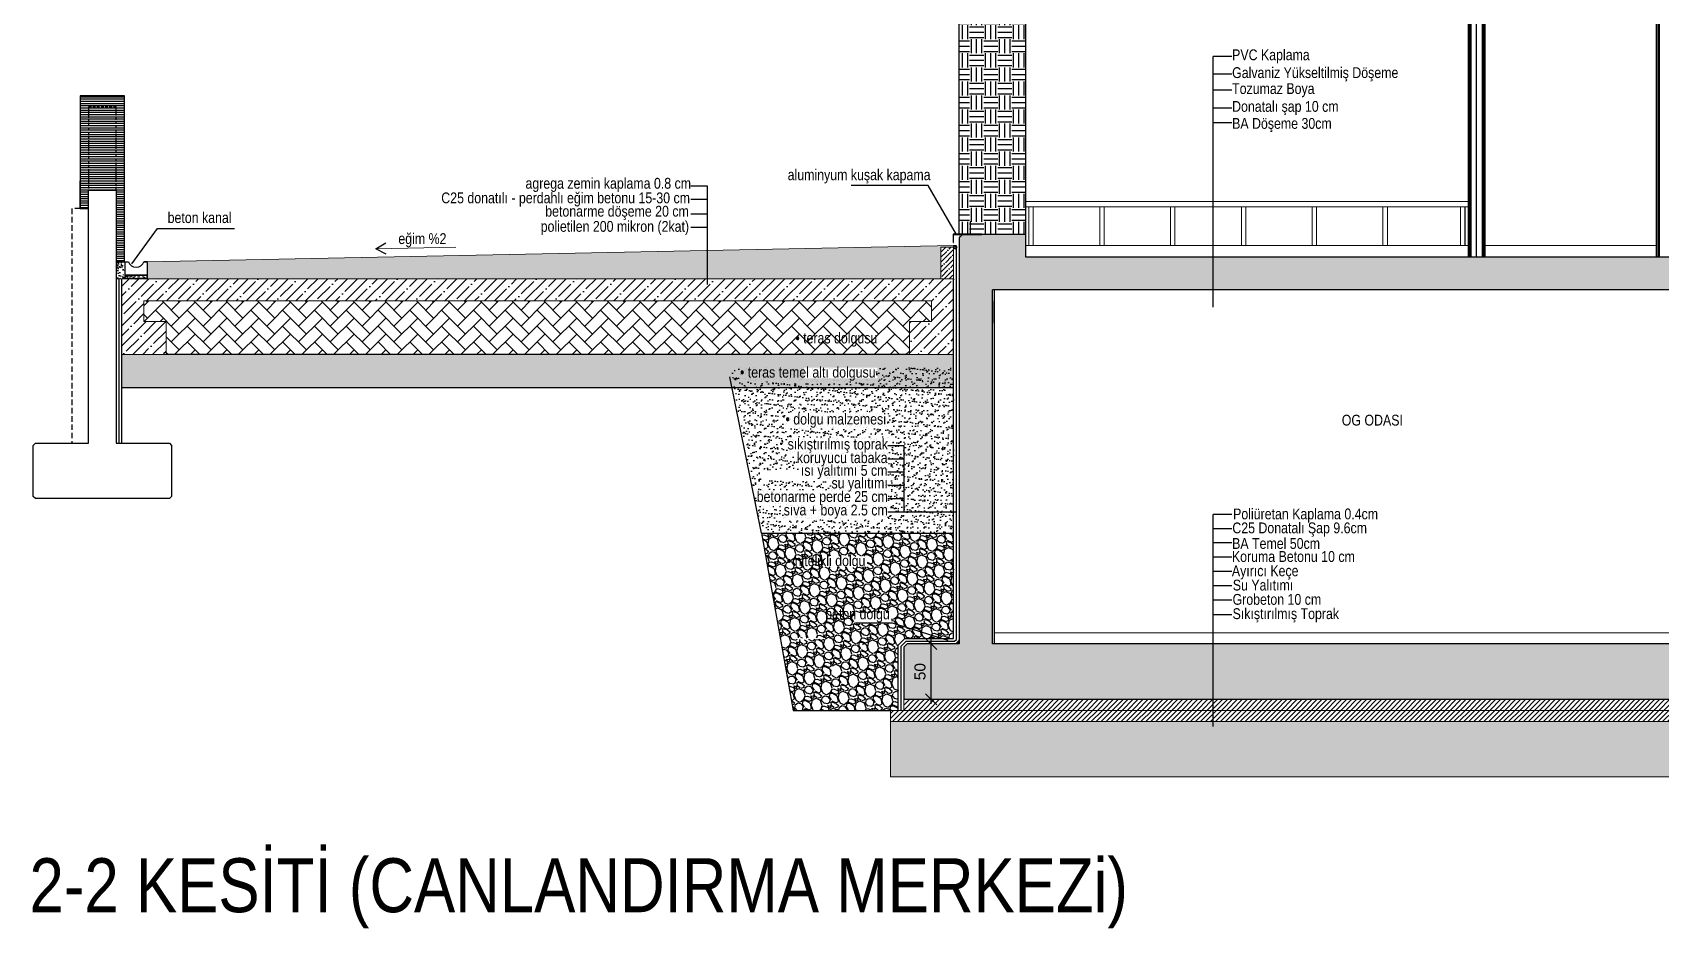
# Model space of a CAD drawing. Header units: millimetres. Extents: x 132785 to 150483, y 90225 to 103753.
# Drawn here: x 142513 to 143984, y 93822 to 94632 of the extents above; entities that cross this region are included whole.
import ezdxf
from ezdxf.enums import TextEntityAlignment as Align

# ---------------------------------------------------------------- set-up
doc = ezdxf.new("R2010")
doc.units = ezdxf.units.MM
doc.linetypes.add('DASHED2', pattern=[9.524999999999999, 6.35, -3.175])
doc.linetypes.add('HIDDEN', pattern=[0.375, 0.25, -0.125])
for name, color, linetype in [('A-alcipan', 171, 'Continuous'), ('A-dis-olcu', 2, 'Continuous'), ('A-drenaj', 8, 'Continuous'), ('A-duvar', 3, 'Continuous'), ('A-earthwall', 4, 'Continuous'), ('A-gorunus02', 20, 'Continuous'), ('A-HATCH', 8, 'Continuous'), ('A-izolasyon', 252, 'BATTING'), ('A-siva', 81, 'Continuous'), ('A-siva_ic', 1, 'Continuous'), ('A-structural', 5, 'Continuous'), ('A-su_izolasyonu', 131, 'Continuous'), ('A-tarama', 252, 'Continuous'), ('A-tasiyici', 5, 'Continuous'), ('A-text', 2, 'Continuous')]:
    doc.layers.add(name, color=color, linetype=linetype)
doc.layers.add('A-STONE', color=52, linetype='Continuous', lineweight=9)
doc.layers.add('A-zemin', color=2, linetype='Continuous', lineweight=0)
doc.styles.add('ARIEL50SD', font='ARIALN.TTF', dxfattribs={"height": 9})
doc.styles.add('hastane-aks', font='arial.ttf')
doc.linetypes.add('BATTING', pattern='A,0.0001,-0.1,[134,ltypeshp.shx,S=0.1,R=0,X=-0.1,Y=0],-0.2,[134,ltypeshp.shx,S=0.1,R=180,X=0.1,Y=0],-0.1', length=0.4001)
doc.dimstyles.new('AKS-OLCU', dxfattribs={"dimscale": 0.5, "dimtxt": 20, "dimasz": 20, "dimexe": 1, "dimexo": 0, "dimgap": 10, "dimtad": 1, "dimdec": 1, "dimrnd": 0.5, "dimzin": 9, "dimdsep": 46, "dimtxsty": 'hastane-aks', "dimblk": 'hastane-aks-zeminüstü$0$_Oblique', "dimcen": 10, "dimdle": 8, "dimadec": 0, "dimazin": 0, "dimtfac": 1, "dimtdec": 1, "dimtix": 1, "dimtofl": 0, "dimtmove": 1, "dimatfit": 2, "dimldrblk": 'ARCHTICK', "dimfxl": 20, "dimtolj": 1, "dimtzin": 0, "dimarcsym": 0})
pattern_1 = [(45, (-291606.7758344468, -4030952.553040443), (-8.980256121069152, 8.980256121069154), []), (45, (-291597.7955744468, -4030952.553040443), (-8.980256121069152, 8.980256121069154), [15.875, -3.175, 0, -3.175])]
pattern_2 = [(45, (148085.6270716139, 93941.72997041032), (-2.245064030267288, 2.245064030267288), [])]

# ---------------------------------------------------------------- blocks, each defined once
blk = doc.blocks.new('hastane-aks-zeminüstü$0$_Oblique')
at = {"color": 0, "linetype": 'ByBlock', "lineweight": -2}
blk.add_line((-0.5, -0.5), (0.5, 0.5), dxfattribs=at)
blk = doc.blocks.new('*D16')
at = {"layer": 'A-dis-olcu', "color": 0, "lineweight": -2, "transparency": 16777216}
for p, q in [((143324.9637277196, 94024.96734238075), (143324.9637277196, 94082.96734238169)), ((143324.9637277196, 94078.96734238169), (143324.4637277196, 94078.96734238169)), ((143324.9637277196, 94028.96734238075), (143324.4637277196, 94028.96734238075))]:
    blk.add_line(p, q, dxfattribs=at)
at = {"layer": 'A-dis-olcu', "color": 0, "lineweight": -2, "transparency": 16777216, "xscale": 10, "yscale": 10, "zscale": 10}
for p, rotation in [((143324.9637277196, 94078.96734238169), 90), ((143324.9637277196, 94028.96734238075), 270)]:
    blk.add_blockref('hastane-aks-zeminüstü$0$_Oblique', p, dxfattribs=dict(at, rotation=rotation))
at = {"layer": 'A-dis-olcu', "color": 0, "transparency": 16777216, "insert": (143314.8955148955, 94053.96734238123), "char_height": 10, "attachment_point": 5, "rotation": 90, "style": 'hastane-aks'}
blk.add_mtext('\\A1;50', dxfattribs=at)
blk = doc.blocks.new('_ArchTick')
at = {"color": 0, "linetype": 'ByBlock', "const_width": 0.15}
blk.add_lwpolyline([(-0.5, -0.5), (0.5, 0.5)], dxfattribs=at)

msp = doc.modelspace()

# ---------------------------------------------------------------- hatches: boundary and pattern name
at = {"layer": 'A-drenaj'}
h = msp.add_hatch(dxfattribs=at)
h.set_pattern_fill('GRAVEL', color=252, scale=0.7, angle=30, style=0)
h.set_pattern_definition([(281.9872, (145594.9464807753, 94013.52870207824), (43.1734597899365, -209.7016158278422), [2.392046999999991, -236.8134999999994]), (325.0303, (145595.4432946264, 94011.1888089104), (-175.8855417904176, 122.0779955887255), [4.104835, -406.3779999999999]), (17.48960000000001, (145598.8070189126, 94008.8361502768), (-251.7693002773248, -80.47747860974793), [2.894374, -286.5429]), (242.7263, (145602.5897122676, 94001.51956735677), (162.402077968296, 316.8484958874454), [3.738035, -370.0648]), (217.1663, (145600.8767915844, 93998.19710170417), (183.6699376264796, 140.3251590150428), [3.665437999999991, -362.8785999999989]), (152.7263, (145597.95585705, 93995.98269468531), (316.8484958874454, -162.402077968296), [3.738035, -370.0648]), (112.3058, (145594.6333913974, 93997.69561536828), (111.2733175458342, -269.5492525412288), [4.943357999999998, -489.3917]), (77.7447000000001, (145592.7571464279, 94002.26906375386), (87.79431936192947, 400.9847196673306), [4.667039999999977, -462.0370999999985]), (28.57040000000001, (145593.7478118936, 94006.82974667367), (238.7533492313072, 129.0528580521571), [3.750691, -371.3185]), (334.7636, (145597.0417843783, 94008.62347437613), (-178.2670319953979, 82.3921360122265), [4.281991, -209.8173]), (287.6026, (145600.9150879813, 94006.79783300948), (86.98531293468868, -276.0570313261969), [5.537546, -548.2176]), (11.18590000000001, (145587.2568599051, 94010.16668804022), (161.1253710460816, 30.15748760105429), [1.890034999999996, -187.1141999999995]), (338.5308000000001, (145589.1109944394, 94010.5333432577), (-217.952851070407, 84.77388262984203), [3.595773999999999, -355.9822]), (285, (145592.4572807752, 94009.21728120823), (-8.889993940450685, -15.39792118384005), [2.514463, -22.63023]), (306.8014, (145594.6019359928, 94010.44273300967), (-59.20984005271183, 75.24614827894808), [1.354087, -134.0542]), (218.1986, (145595.4130912104, 94009.35849505928), (42.06795966201022, 37.30381855883665), [1.914962, -93.83359999999999]), (119.0362, (145593.9081739432, 94008.17430189144), (-28.41373241116685, 57.46585919850764), [3.11024, -100.5641]), (348.4349, (145592.3985841913, 94010.89361574253), (-39.68586419042774, 2.382099334434558), [2.249008999999998, -53.97629999999996]), (133.6105, (145604.3438915844, 94004.20229505919), (-127.3094572231601, 135.093748001041), [3.150615999999994, -311.9115999999992]), (79.65380000000006, (145602.1707431989, 94006.48349164319), (-36.19830662103573, -204.9369098570619), [2.643192999999993, -261.675399999999]), (216.8014, (145594.1765841913, 94013.97320207846), (75.24614827894808, 59.20984005271183), [2.708159999999996, -132.7003999999997]), (166.3895, (145592.0081082906, 94012.35089164306), (180.6493462729348, -42.70635009674442), [3.150615999999994, -311.9115999999992]), (170.5559999999999, (145598.8320915843, 93994.65557741825), (94.7697323883347, -13.65422918328121), [3.038244999999999, -148.8738999999999]), (215.2249, (145595.8350225157, 93995.15410151737), (174.7794335695078, 124.9272734097212), [2.545703999999999, -252.0252]), (83.19860000000013, (145585.1326048745, 93998.66417039916), (13.65415150018771, 94.76999597285568), [2.708159999999995, -132.7003999999997]), (132.646, (145585.4533289737, 94001.35328083424), (164.6131762680674, -177.1616400544554), [2.980480999999996, -295.0667999999995]), (80.55600000000007, (145592.6775913974, 93994.30807039919), (-13.65422918328117, -94.76973238833472), [1.519125999999996, -150.3935999999996]), (48.69010000000001, (145586.0564807752, 93998.13077039909), (50.95774179024016, 52.70157333924894), [0.9066049999999999, -89.75399999999998]), (344.0362, (145586.654960092, 93998.81176698286), (-55.08381211342117, 11.27211371073697), [3.665438, -69.64335]), (323.991, (145590.1790464279, 93997.80366356703), (-145.0891104906173, 104.2977646272675), [3.396869, -336.2898]), (206.3099, (145593.1080739432, 94006.78848804007), (33.17791980861814, 21.90583059967125), [2.564268, -61.54246]), (156.8428, (145590.8094394088, 94005.65193623849), (-279.5450264288241, 120.3340612150998), [4.476899, -443.2119999999999]), (89.05460000000026, (145586.693256489, 94007.41249828818), (-0.6382681953169893, -143.3451820647516), [1.830555999999994, -181.2257999999993]), (60.00000000000001, (145586.7234599051, 94009.2428121393), (24.28793167928731, 6.507931679287321), [1.066799999999996, -16.71319999999993]), (29.74360000000003, (145590.7537050615, 93998.08780151731), (-123.8215647929521, -72.22554275836919), [2.470069, -244.5373]), (101.9872, (145592.898360279, 93999.31325331875), (-43.17345978993647, 209.7016158278422), [4.784100999999986, -234.4215999999996]), (150, (145591.9047325767, 94003.99303965489), (-6.507931679287321, 24.28793167928731), [4.6228, -13.1572]), (184.6952, (145587.9012703401, 94006.3044396549), (216.2090559189051, 18.8856860346926), [2.811269999999999, -278.3151]), (255.9454, (145585.0994392218, 94006.07432580352), (-20.16211375082277, -70.4818961202288), [2.588803, -126.8519]), (302.354, (145584.470756489, 94003.56301536862), (203.6605432350886, -322.8893543060666), [4.215014999999999, -417.2875]), (334.5739, (145586.7264221417, 94000.00234288382), (209.063114921335, -100.1721694341018), [4.459202999999982, -441.4605999999989]), (334.5739, (145586.7264221417, 94000.00234288382), (209.063114921335, -100.1721694341018), [4.459202999999982, -441.4605999999989])])
h.paths.add_polyline_path([(143040.2735065808, 94340.46734237144), (142593.5166357824, 94340.46734237237), (142593.5166357824, 94310.46734237237), (143345.2735065809, 94310.46734237144), (143345.2735065809, 94340.46734237144), (143305.2735065808, 94340.46734237144)])
h.paths.add_polyline_path([(143210.1748191289, 94318.98419572771), (143276.35319404, 94318.98419572771), (143276.35319404, 94328.68917526383), (143210.1748191289, 94328.68917526383)], flags=16)
h = msp.add_hatch(dxfattribs=at)
h.set_pattern_fill('GRAVEL', color=252, scale=0.7, angle=30, style=0)
h.set_pattern_definition([(281.9872, (145564.9464807725, 93973.52870209221), (43.1734597899365, -209.7016158278422), [2.392046999999991, -236.8134999999994]), (325.0303, (145565.4432946236, 93971.18880892437), (-175.8855417904176, 122.0779955887255), [4.104835, -406.3779999999999]), (17.48960000000001, (145568.8070189098, 93968.83615029076), (-251.7693002773248, -80.47747860974793), [2.894374, -286.5429]), (242.7263, (145572.5897122648, 93961.51956737073), (162.402077968296, 316.8484958874454), [3.738035, -370.0648]), (217.1663, (145570.8767915816, 93958.19710171813), (183.6699376264796, 140.3251590150428), [3.665437999999991, -362.8785999999989]), (152.7263, (145567.9558570472, 93955.98269469928), (316.8484958874454, -162.402077968296), [3.738035, -370.0648]), (112.3058, (145564.6333913946, 93957.69561538225), (111.2733175458342, -269.5492525412288), [4.943357999999998, -489.3917]), (77.7447000000001, (145562.7571464251, 93962.26906376783), (87.79431936192947, 400.9847196673306), [4.66703999999998, -462.0370999999986]), (28.57040000000001, (145563.7478118908, 93966.82974668764), (238.7533492313072, 129.0528580521571), [3.750691, -371.3185]), (334.7636, (145567.0417843755, 93968.6234743901), (-178.2670319953979, 82.3921360122265), [4.281991, -209.8173]), (287.6026, (145570.9150879785, 93966.79783302345), (86.98531293468868, -276.0570313261969), [5.537546, -548.2176]), (11.18590000000001, (145557.2568599023, 93970.16668805419), (161.1253710460816, 30.15748760105429), [1.890034999999997, -187.1141999999996]), (338.5308000000001, (145559.1109944366, 93970.53334327167), (-217.952851070407, 84.77388262984203), [3.595773999999999, -355.9822]), (285, (145562.4572807724, 93969.2172812222), (-8.889993940450685, -15.39792118384005), [2.514463, -22.63023]), (306.8014, (145564.60193599, 93970.44273302364), (-59.20984005271183, 75.24614827894808), [1.354087, -134.0542]), (218.1986, (145565.4130912076, 93969.35849507325), (42.06795966201022, 37.30381855883665), [1.914962, -93.83359999999999]), (119.0362, (145563.9081739404, 93968.17430190541), (-28.41373241116685, 57.46585919850764), [3.11024, -100.5641]), (348.4349, (145562.3985841885, 93970.8936157565), (-39.68586419042774, 2.382099334434558), [2.249008999999998, -53.97629999999996]), (133.6105, (145574.3438915816, 93964.20229507316), (-127.3094572231601, 135.093748001041), [3.150615999999995, -311.9115999999994]), (79.65380000000006, (145572.1707431961, 93966.48349165716), (-36.19830662103573, -204.9369098570619), [2.643192999999993, -261.675399999999]), (216.8014, (145564.1765841885, 93973.97320209243), (75.24614827894808, 59.20984005271183), [2.708159999999997, -132.7003999999998]), (166.3895, (145562.0081082878, 93972.35089165703), (180.6493462729348, -42.70635009674442), [3.150615999999994, -311.9115999999992]), (170.5559999999999, (145568.8320915815, 93954.65557743222), (94.7697323883347, -13.65422918328121), [3.038244999999999, -148.8738999999999]), (215.2249, (145565.8350225129, 93955.15410153134), (174.7794335695078, 124.9272734097212), [2.545703999999999, -252.0252]), (83.19860000000013, (145555.1326048717, 93958.66417041313), (13.65415150018771, 94.76999597285568), [2.708159999999995, -132.7003999999997]), (132.646, (145555.4533289709, 93961.35328084821), (164.6131762680674, -177.1616400544554), [2.980480999999996, -295.0667999999995]), (80.55600000000007, (145562.6775913946, 93954.30807041316), (-13.65422918328117, -94.76973238833472), [1.519125999999996, -150.3935999999996]), (48.69010000000001, (145556.0564807724, 93958.13077041306), (50.95774179024016, 52.70157333924894), [0.9066049999999999, -89.75399999999998]), (344.0362, (145556.6549600892, 93958.81176699683), (-55.08381211342117, 11.27211371073697), [3.665438, -69.64335]), (323.991, (145560.1790464251, 93957.803663581), (-145.0891104906173, 104.2977646272675), [3.396869, -336.2898]), (206.3099, (145563.1080739404, 93966.78848805404), (33.17791980861814, 21.90583059967125), [2.564268, -61.54246]), (156.8428, (145560.809439406, 93965.65193625246), (-279.5450264288241, 120.3340612150998), [4.476899, -443.2119999999999]), (89.05460000000026, (145556.6932564862, 93967.41249830215), (-0.6382681953169893, -143.3451820647516), [1.830555999999995, -181.2257999999994]), (60.00000000000001, (145556.7234599023, 93969.24281215327), (24.28793167928731, 6.507931679287321), [1.066799999999996, -16.71319999999993]), (29.74360000000003, (145560.7537050587, 93958.08780153128), (-123.8215647929521, -72.22554275836919), [2.470069, -244.5373]), (101.9872, (145562.8983602762, 93959.31325333272), (-43.17345978993647, 209.7016158278422), [4.784100999999986, -234.4215999999996]), (150, (145561.904732574, 93963.99303966886), (-6.507931679287321, 24.28793167928731), [4.6228, -13.1572]), (184.6952, (145557.9012703373, 93966.30443966886), (216.2090559189051, 18.8856860346926), [2.811269999999999, -278.3151]), (255.9454, (145555.099439219, 93966.07432581749), (-20.16211375082277, -70.4818961202288), [2.588803, -126.8519]), (302.354, (145554.4707564862, 93963.56301538259), (203.6605432350886, -322.8893543060666), [4.215014999999999, -417.2875]), (334.5739, (145556.7264221389, 93960.00234289779), (209.063114921335, -100.1721694341018), [4.459202999999982, -441.4605999999989]), (334.5739, (145556.7264221389, 93960.00234289779), (209.063114921335, -100.1721694341018), [4.459202999999982, -441.4605999999989])])
h.paths.add_polyline_path([(143171.6088006957, 94178.96734238541), (143345.2735065807, 94178.96734238541), (143345.2735065807, 94084.11583475428), (143315.1169941045, 94083.96734238541), (143301.2024387662, 94083.96734238541), (143295.2735065781, 94078.03841019733), (143295.2735065781, 94078.96734238541), (143295.2735065781, 94018.96734238262), (143253.2735065781, 94018.96734238541), (143200.373506578, 94018.96734238541)])
h.paths.add_polyline_path([(143289.1326841672, 94097.3179418839), (143255.9556718889, 94097.3179418839), (143255.9556718889, 94107.02292142002), (143289.1326841672, 94107.02292142002)], flags=16)
h.paths.add_polyline_path([(143229.4600684766, 94082.9522123191), (143202.0231653388, 94082.9522123191), (143202.0231653388, 94084.37893861983), (143229.4600684766, 94084.37893861983)], flags=16)
h.paths.add_polyline_path([(143235.8733856495, 94049.67328994334), (143234.6808162547, 94049.67328994334), (143234.6808162547, 94059.37826947946), (143235.8733856495, 94059.37826947946)], flags=16)
h.paths.add_polyline_path([(143267.066187576, 94148.60721508725), (143227.4362421462, 94148.60721508725), (143227.4362421462, 94158.31219462337), (143267.066187576, 94158.31219462337)], flags=16)
at = {"layer": 'A-HATCH'}
h = msp.add_hatch(dxfattribs=at)
h.set_pattern_fill('_USER', color=252, scale=2, pattern_type=0)
h.set_pattern_definition([(0, (-381510.1753831163, -4031936.51682094), (0, 2), [])])
h.paths.add_polyline_path([(142588.5126514809, 94424.39220496765), (142596.0126514832, 94424.39220496811), (142596.0126514843, 94574.39220496765), (142556.012651482, 94574.39220496625), (142556.0126514833, 94472.3553941551), (142563.512651484, 94472.3553941551), (142563.512651481, 94488.9673423733), (142588.5126514824, 94488.96734237237)])
at = {"layer": 'A-tarama'}
h = msp.add_hatch(dxfattribs=at)
h.set_pattern_fill('EARTH', color=252, scale=2)
h.set_pattern_definition([(0, (-318170.9823450868, -4025062.450951014), (12.7, 12.7), [12.7, -12.7]), (0, (-318170.9823450868, -4025057.688451014), (12.7, 12.7), [12.7, -12.7]), (0, (-318170.9823450868, -4025052.925951014), (12.7, 12.7), [12.7, -12.7]), (90, (-318169.3948450868, -4025051.338451014), (-12.7, 12.7), [12.7, -12.7]), (90, (-318164.6323450868, -4025051.338451014), (-12.7, 12.7), [12.7, -12.7]), (90, (-318159.8698450869, -4025051.338451014), (-12.7, 12.7), [12.7, -12.7])])
h.paths.add_polyline_path([(143410.2735065807, 95103.96734238727), (143350.2735065807, 95103.96734238727), (143350.2735065788, 94449.26734240106), (143360.2735065788, 94449.26734240106), (143360.2735065788, 94460.46734240124), (143360.5735065786, 94460.46734240124), (143360.5735065786, 94449.26734240152), (143370.7735065788, 94449.26734240152), (143410.2735065821, 94448.96734240031)])
h = msp.add_hatch(dxfattribs=at)
h.set_pattern_fill('ANSI35', color=252, scale=2, style=0)
h.set_pattern_definition(pattern_1)
h.paths.add_polyline_path([(146370.2735065773, 94425.96734240217), (146367.2735065773, 94428.96734240217), (143410.2735065821, 94428.96734236911), (143410.2735065821, 94448.96734240031), (143353.2735065761, 94448.96734240124), (143350.2735065788, 94445.96734240124), (143350.2735065817, 94078.96734238029), (143303.2735065754, 94078.96734238262), (143300.2735065781, 94075.96734238262), (143300.2735065803, 94028.96734238262), (146420.2735065838, 94028.9673424031), (146420.273506581, 94078.96734240404), (146370.2735065796, 94078.96734240217)])
h.paths.add_polyline_path([(144856.2663614364, 94398.96734239985), (144856.2663614378, 94078.96734239566), (143380.27350658, 94078.96734238169), (143380.3388381513, 94398.96734239752)], flags=16)
h.paths.add_polyline_path([(144056.2735065808, 94328.967342391), (144075.27350658, 94328.967342391), (144075.2735065801, 94308.967342391), (144056.2735065808, 94308.967342391)], flags=0)
h.paths.add_polyline_path([(144325.2735065797, 94328.96734239286), (144344.2735065789, 94328.96734239286), (144344.273506579, 94308.96734239286), (144325.2735065797, 94308.96734239286)], flags=0)
h.paths.add_polyline_path([(144881.6998573218, 94398.96734239985), (145368.1430113743, 94398.96734240031), (145368.1430113796, 94078.96734239798), (144881.6998573197, 94078.96734239612)], flags=16)
h.paths.add_polyline_path([(146340.273506582, 94398.96734240357), (146340.2735065796, 94078.96734240357), (145393.2429558903, 94078.96734239798), (145393.2429558879, 94398.96734240031)], flags=16)
h = msp.add_hatch(dxfattribs=at)
h.set_pattern_fill('AR-CONC', color=252, scale=0.05, style=0)
h.set_pattern_definition([(130, (145597.1429915843, 94009.72997041172), (-9.1092334498002, -0.7969542769451543), [0.9525000000000001, -10.4775]), (185, (145597.1429915843, 94009.72997041172), (1.76214129878335, 9.552832144108999), [0.762, -8.382]), (79.549, (145596.3838915843, 94009.66355791161), (-7.347125083297962, 8.755834391014593), [0.8095000000000001, -8.9045]), (133.8158, (145597.1429915843, 94012.26997041175), (-13.5539520446065, -2.102116396636358), [1.42875, -15.71625]), (83.3644, (145596.0134965843, 94012.09479541177), (-11.87021172331186, 12.37127779450246), [1.214249999999991, -13.35674999999993]), (188.8159999999999, (145597.1429915843, 94012.26997041175), (-11.8702302906967, 12.37125589302988), [1.143, -12.573]), (159, (145595.8729915843, 94011.63497041151), (-7.580743991769165, -5.113275925838125), [0.9525000000000001, -10.4775]), (214, (145595.8729915843, 94011.63497041151), (-3.090101417382354, 9.209398306115963), [0.762, -8.382]), (108.5485999999999, (145595.2412665843, 94011.20886541143), (-10.67082453850622, 4.096142885802872), [0.8094999999999981, -8.904499999999969]), (142.5, (145597.1429915843, 94009.72997041172), (-0.1544301625295909, 4.227751943657656), [0, -8.2804, 0, -8.509, 0, -8.41375]), (172.5, (145597.1429915843, 94009.72997041172), (-3.340983125515288, 5.009028740905975), [0, -4.8514, 0, -8.0899, 0, -3.20675]), (212.5, (145599.9750915843, 94009.72997041172), (-6.77952975834357, -0.2864371996336729), [0, -3.174999999999991, 0, -9.905999999999963, 0, -13.14449999999996]), (222.5, (145601.2450915843, 94009.72997041172), (-7.406459069300903, 1.271324551666651), [0, -4.1275, 0, -6.578600000000001, 0, -9.3345])])
h.paths.add_polyline_path([(143345.2735065808, 94438.96734238401), (143345.2735065808, 94437.4673131959), (143333.7735065808, 94437.46734238541), (143333.7735065809, 94427.26734240245), (143333.7735065809, 94426.96734240124), (143333.7735065809, 94408.96734237144), (143244.2411987626, 94436.93998915408)])
h.paths.add_polyline_path([(143244.2411987626, 94436.93998915408), (143333.7735065809, 94408.96734237144), (142616.5166357826, 94408.96734237237), (142616.5166357969, 94424.39220496811)])
h = msp.add_hatch(dxfattribs=at)
h.set_pattern_fill('ANSI35', color=252, style=0)
h.set_pattern_definition([(45, (-318170.9823450868, -4025062.450951014), (-4.490128060534576, 4.490128060534577), []), (45, (-318166.4922150869, -4025062.450951014), (-4.490128060534576, 4.490128060534577), [7.9375, -1.5875, 0, -1.5875])])
h.paths.add_polyline_path([(143345.2735065808, 94437.46734238401), (143333.7735065808, 94437.46734238401), (143333.7735065809, 94408.96734237144), (143345.2735065809, 94408.96734237144)])
h = msp.add_hatch(dxfattribs=at)
h.set_pattern_fill('DOTS', color=252, scale=0.2, style=0)
h.set_pattern_definition([(180, (145613.6249182087, 94009.72997041172), (-0.15875, 0.3175), [0, -0.3175])])
edge = h.paths.add_edge_path()
edge.add_line((143346.7554332053, 94438.86734509128), (143345.6600683929, 94438.86734509128))
edge.add_arc((143345.6600683928, 94438.56734509135), 0.2999999999301508, 89.99999997776631, 179.9999999777663)
edge.add_line((143345.3600683928, 94438.56734509146), (143345.3600683928, 94437.46731320009))
edge.add_arc((143346.7554332053, 94437.46734509137), 1.400000000000091, 175.3363369474246, 450)
h = msp.add_hatch(dxfattribs=at)
h.set_pattern_fill('AR-CONC', color=252, scale=0.05, style=0)
h.set_pattern_definition([(49.99999999999999, (-314439.3645962992, -4025062.450951038), (9.1092334498002, -0.7969542769451543), [0.9525000000000001, -10.4775]), (355, (-314439.3645962992, -4025062.450951038), (-1.762171071248467, 9.552842261951758), [0.762, -8.3820292085]), (100.4514447, (-314438.6054959492, -4025062.517363714), (7.347062354517664, 8.755887595609755), [0.80950044, -8.904512229999998]), (46.18420000000002, (-314439.3645962992, -4025059.910951038), (13.5539520446065, -2.102116396636358), [1.428749999999998, -15.71624999999998]), (96.63555760999992, (-314438.2351012992, -4025060.086126038), (11.87020670257515, 12.37130622988608), [1.214251157, -13.356780408]), (351.1841511700001, (-314439.3645962992, -4025059.910951038), (11.87020670324885, 12.37130622927663), [1.1429983535, -12.572986596]), (21, (-314438.0945962992, -4025060.545951039), (7.580719563456625, -5.11325990935438), [0.9525000000000001, -10.4775]), (326.0000000000001, (-314438.0945962992, -4025060.545951039), (3.090101417382354, 9.209398306115963), [0.762, -8.382]), (71.45144499999999, (-314437.4628696693, -4025060.972056034), (10.67082096393581, 4.096138444295263), [0.8095004399999991, -8.904496879999984]), (37.50000000000001, (-314439.3645962992, -4025062.450951038), (0.1544301625295909, 4.227751943657656), [0, -8.2804, 0, -8.509, 0, -8.41375]), (7.499999999999999, (-314439.3645962992, -4025062.450951038), (3.340983125515288, 5.009028740905975), [0, -4.8514, 0, -8.0899, 0, -3.20675]), (327.5, (-314442.1966962992, -4025062.450951038), (6.77952975834357, -0.2864371996336722), [0, -3.175, 0, -9.906, 0, -13.1445]), (317.5, (-314443.4666962992, -4025062.450951038), (7.406459069300903, 1.271324551666652), [0, -4.1275, 0, -6.578600000000001, 0, -9.3345])])
h.paths.add_polyline_path([(142588.5126514827, 94424.39220496811), (142596.5166357827, 94424.39220496811), (142596.5166357826, 94417.88062936984), (142596.5166357826, 94413.88062936984), (142596.5166357824, 94408.96734237237), (142588.5126514825, 94408.96734237237)])
h = msp.add_hatch(dxfattribs=at)
h.set_pattern_fill('ANSI35', color=252, scale=2, style=0)
h.set_pattern_definition(pattern_1)
h.paths.add_polyline_path([(142613.5736754197, 94388.96734237237), (143190.472990286, 94388.96734237144), (143204.8026117508, 94388.96734237144), (143247.3743600366, 94388.96734237144), (143268.6650836205, 94388.96734237144), (143325.2735065808, 94388.96734237144), (143325.2735065808, 94370.46734237144), (143305.2735065808, 94370.46734237144), (143305.2735065808, 94340.46734237144), (143345.2735065809, 94340.46734237144), (143345.2735065809, 94400.46734237144), (143345.2735065809, 94408.96734237144), (142593.5166357824, 94408.96734236865), (142593.5166357824, 94340.46734237144), (142633.5166357824, 94340.46734237237), (142633.5166357824, 94370.46734237237), (142613.4595961453, 94370.46734237237)])
at = {"layer": 'A-tarama', "linetype": 'Continuous'}
h = msp.add_hatch(dxfattribs=at)
h.set_pattern_fill('AR-SAND', color=252, scale=0.05, style=0)
h.set_pattern_definition([(37.50000000000001, (-314439.3645962992, -4025067.93937544), (-0.08000156479920228, 2.447066186646712), [0, -1.9304, 0, -2.159, 0, -2.06375]), (7.499999999999999, (-314439.3645962992, -4025067.93937544), (2.247616415690013, 3.584125502841772), [0, -1.0414, 0, -1.7399, 0, -0.6667500000000001]), (327.5, (-314440.9266962992, -4025067.93937544), (3.95496185120729, 0.007185923392728811), [0, -0.635, 0, -2.286, 0, -2.9845]), (317.5, (-314440.9266962992, -4025067.93937544), (3.817782262361486, 1.114646616286082), [0, -0.3175, 0, -1.4986, 0, -1.7145])])
h.paths.add_polyline_path([(142596.5166357826, 94412.39220496811), (142616.5166357826, 94412.39220496811), (142616.5166357826, 94408.96734237237), (142596.5166357826, 94408.96734237237)])
at = {"layer": 'A-tarama'}
h = msp.add_hatch(dxfattribs=at)
h.set_pattern_fill('AR-HBONE', color=252, scale=0.1, style=0)
h.set_pattern_definition([(45.00000000000001, (174679.8335822566, 88101.62788096987), (1.4210854715202e-15, 14.36840979371065), [30.48, -10.16]), (135, (174687.0177822566, 88108.81208096989), (1.4210854715202e-15, 14.36840979371065), [30.48, -10.16])])
h.paths.add_polyline_path([(143325.2735065808, 94388.9673423719), (142613.5166357824, 94388.96734237284), (142613.5166357824, 94370.46734237237), (142633.5166357824, 94370.46734237237), (142633.5166357824, 94340.46734237237), (143305.2735065808, 94340.46734237144), (143305.2735065808, 94370.46734237144), (143325.2735065808, 94370.46734237144)])
at = {"layer": 'A-tarama', "linetype": 'Continuous'}
h = msp.add_hatch(dxfattribs=at)
h.set_pattern_fill('AR-SAND', color=252, scale=0.15, style=0)
h.set_pattern_definition([(142.5, (145567.1429915815, 93951.72997041311), (0.2400046943976069, 7.341198559940135), [0, -5.791200000000001, 0, -6.476999999999999, 0, -6.191249999999999]), (172.5, (145567.1429915815, 93951.72997041311), (-6.74284924707004, 10.75237650852531), [0, -3.124200000000001, 0, -5.2197, 0, -2.00025]), (212.5, (145571.8292915815, 93951.72997041311), (-11.86488555362187, 0.02155777017818536), [0, -1.904999999999995, 0, -6.857999999999982, 0, -8.953499999999964]), (222.5, (145571.8292915815, 93951.72997041311), (-11.45334678708446, 3.343939848858243), [0, -0.9524999999999999, 0, -4.495799999999999, 0, -5.1435])])
h.paths.add_polyline_path([(143142.9399771665, 94328.46734238401), (143171.6088006957, 94178.96734238541), (143345.2735065807, 94178.96734238541), (143345.2735065807, 94328.46734238401)])
h.paths.add_polyline_path([(143173.1706638465, 94226.79523819857), (143222.984783901, 94226.79523819857), (143222.984783901, 94236.50021773469), (143173.1706638465, 94236.50021773469)], flags=16)
h.paths.add_polyline_path([(143232.4236255116, 94252.56771567077), (143282.1200784447, 94252.56771567077), (143282.1200784447, 94262.21641962728), (143232.4236255116, 94262.21641962728)], flags=16)
h.paths.add_polyline_path([(143253.2907810368, 94216.52081935419), (143282.6342326057, 94216.52081935419), (143282.6342326057, 94226.22579889031), (143253.2907810368, 94226.22579889031)], flags=16)
h.paths.add_polyline_path([(143236.8855968622, 94240.52081935419), (143282.1567428376, 94240.52081935419), (143282.1567428376, 94250.22579889031), (143236.8855968622, 94250.22579889031)], flags=16)
h.paths.add_polyline_path([(143238.7375750341, 94228.52081935419), (143282.0885300136, 94228.52081935419), (143282.0885300136, 94238.22579889031), (143238.7375750341, 94238.22579889031)], flags=16)
h.paths.add_polyline_path([(143218.251558663, 94204.61802262845), (143282.274409959, 94204.61802262845), (143282.274409959, 94214.23091485244), (143218.251558663, 94214.23091485244)], flags=16)
h.paths.add_polyline_path([(143233.7665654843, 94192.51570339254), (143282.5472612551, 94192.51570339254), (143282.5472612551, 94202.25137869953), (143233.7665654843, 94202.25137869953)], flags=16)
at = {"layer": 'A-tarama'}
h = msp.add_hatch(dxfattribs=at)
h.set_pattern_fill('ANSI35', color=252, style=0)
h.set_pattern_definition([(135, (145597.1429915842, 93951.72997041311), (4.490128060534576, 4.490128060534577), []), (135, (145592.6528615842, 93951.72997041311), (4.490128060534576, 4.490128060534577), [7.9375, -1.5875, 0, -1.5875])])
h.paths.add_polyline_path([(143350.2735065807, 94081.96734238541), (143350.2735065807, 94078.96734238541), (143347.2735065807, 94078.96734238541)])
h = msp.add_hatch(dxfattribs=at)
h.set_pattern_fill('ANSI31', color=252, style=0)
h.set_pattern_definition(pattern_2)
h.paths.add_polyline_path([(146420.273506586, 94028.96734238029), (146420.273506586, 94018.96734238029), (143300.2735065781, 94018.96734238262), (143300.2735065781, 94028.96734238262)])
h = msp.add_hatch(dxfattribs=at)
h.set_pattern_fill('ANSI31', color=252, style=0)
h.set_pattern_definition(pattern_2)
h.paths.add_polyline_path([(146432.2735065838, 94018.96734238308), (146432.2735065838, 94008.96734238308), (143288.2735065781, 94008.96734238262), (143288.2735065781, 94018.96734238262)])
h = msp.add_hatch(dxfattribs=at)
h.set_pattern_fill('AR-HBONE', color=252, scale=0.1, style=0)
h.set_pattern_definition([(45, (154476.4466134821, 93576.72997041032), (1.4210854715202e-15, 14.36840979371065), [30.48, -10.16]), (135, (154483.6308134821, 93583.91417041034), (1.4210854715202e-15, 14.36840979371065), [30.48, -10.16])])
h.paths.add_polyline_path([(146432.2735065839, 94008.96734238634), (146432.2735065839, 93958.96734238634), (143288.2735065781, 93958.96734238262), (143288.2735065781, 94008.96734238262)])

# ---------------------------------------------------------------- linework, layer by layer
at = {"color": 252}
for p, q in [((142556.0126514848, 94472.35539415557), (142556.0126514848, 94497.3553941551)), ((143350.2735065817, 94301.21886964454), (143350.2735065807, 94078.96734238075))]:
    msp.add_line(p, q, dxfattribs=at)
at = {"color": 252, "linetype": 'HIDDEN', "ltscale": 10}
msp.add_lwpolyline([(142563.512651481, 94488.9673423733), (142588.512651481, 94488.9673423733), (142588.5126514846, 94564.39220496532), (142563.5126514834, 94564.39220496625)], close=True, dxfattribs=at)
at = {"layer": 'A-alcipan', "color": 252}
for points in [[(143810.2735057425, 94978.9673423924), (143810.2735057447, 94428.96734237377)], [(143811.5235057425, 94978.9673423924), (143811.5235057447, 94428.96734237377)], [(143812.7735057424, 94978.9673423924), (143812.7735057452, 94428.96734237377)], [(143822.7735057419, 94978.9673423924), (143822.7735057448, 94428.96734237377)], [(143824.0235057425, 94978.9673423924), (143824.0235057447, 94428.96734237377)], [(143825.273505743, 94978.9673423924), (143825.2735057452, 94428.96734237377)], [(143825.2735057425, 94978.9673423924), (143825.2735057447, 94428.96734237377)], [(143980.2735057452, 94978.96734239286), (143980.2735057474, 94428.96734237563)], [(143981.5235057452, 94978.96734239286), (143981.5235057474, 94428.96734237563)], [(143982.773505745, 94978.96734239286), (143982.7735057479, 94428.96734237563)]]:
    msp.add_lwpolyline(points, dxfattribs=at)
at = {"layer": 'A-dis-olcu', "color": 252}
for points in [[(143347.729842228, 94449.15447820336), (143322.2510530486, 94493.13798409127), (143252.7537841836, 94493.13798409127)], [(143807.2735057445, 94473.96734239286), (143807.2735057445, 94438.96734239146)], [(142602.5166357824, 94422.58883132166), (142625.8029678172, 94454.4095158175), (142695.3002366822, 94454.4095158175)], [(142832.3511942869, 94431.08662554374), (142823.0665863676, 94436.10700060925), (142832.1430348617, 94441.49459680295)]]:
    msp.add_lwpolyline(points, dxfattribs=at)
at = {"layer": 'A-drenaj', "color": 252}
msp.add_lwpolyline([(143171.6088006957, 94178.96734238541), (143345.2735065807, 94178.96734238541)], dxfattribs=at)
at = {"layer": 'A-duvar', "color": 252}
msp.add_lwpolyline([(142588.5126514818, 94424.39220496811), (142596.0126514843, 94424.39220496858), (142596.0126514843, 94574.39220496811), (142556.012651482, 94574.39220496672), (142556.0126514834, 94472.3553941551), (142563.5126514839, 94472.3553941551), (142563.512651481, 94488.9673423733), (142588.5126514824, 94488.96734237237)], close=True, dxfattribs=at)
at = {"layer": 'A-earthwall', "color": 252}
msp.add_lwpolyline([(143350.2735065788, 94448.96734240124), (143350.2735065807, 95103.96734238727), (143410.2735065807, 95103.96734238727), (143410.2735065821, 94448.96734240031)], close=True, dxfattribs=at)
at = {"layer": 'A-gorunus02', "color": 252, "ltscale": 0.5}
for points in [[(143359.4735065788, 94449.26734240106), (143344.9735065807, 94449.26734240152), (143344.9735065807, 94441.76737158964), (143345.2735065808, 94441.76734240152), (143345.2735065808, 94448.96734240171), (143359.4735065788, 94448.96734240124), (143359.4735065788, 94449.26734240106)], [(143360.2735065788, 94460.46734240124), (143360.2735065788, 94448.96734240124), (143370.7734773907, 94448.96734240124), (143370.7735065788, 94449.26734240152), (143360.5735065786, 94449.26734240152), (143360.5735065786, 94460.46734240124), (143360.2735065788, 94460.46734240124)], [(142596.5166357826, 94424.39220496811), (142599.5166357826, 94424.39220496811), (142599.5166357826, 94424.39220496811)], [(142616.5166357826, 94412.39220496811), (142616.5166357826, 94408.96734237237), (142596.5166357826, 94408.96734237237), (142596.5166357826, 94412.39220496811), (142616.5166357826, 94412.39220496811)]]:
    msp.add_lwpolyline(points, dxfattribs=at)
for points in [[(143346.7554332053, 94438.86734509128), (143345.6600683929, 94438.86734509128, 0.4142135623730693), (143345.3600683928, 94438.56734509146), (143345.3600683928, 94437.46731320009)], [(142616.5166357826, 94424.39220496811), (142613.5166357826, 94424.39220496811), (142616.5166357826, 94424.39220496811), (142616.5166357826, 94412.39220496811), (142596.5166357826, 94412.39220496811), (142596.5166357826, 94424.39220496811), (142599.5166357826, 94424.39220496811, 0.7142857142865067), (142613.5166357826, 94424.39220496811), (142616.5166357826, 94424.39220496811), (142616.5166357826, 94412.39220496811)]]:
    msp.add_lwpolyline(points, format="xyb", dxfattribs=at)
msp.add_arc((143346.7554332053, 94437.46734509137), 1.400000000000091, 175.3363369474246, 90, dxfattribs=at)
at = {"layer": 'A-izolasyon', "color": 252, "ltscale": 12}
msp.add_line((143817.773505774, 94428.96734237377), (143817.7735066569, 94978.9673423924), dxfattribs=at)
at = {"layer": 'A-izolasyon', "color": 252, "ltscale": 5}
for points in [[(143297.7735065781, 94018.96734238541), (143297.7735065781, 94077.00287629137), (143302.2379726721, 94081.46734238541), (143346.1142350231, 94081.46734238541), (143347.7735065807, 94083.04158856985), (143347.7735065782, 94437.46731319962)], [(142591.0166357838, 94260.2959650013), (142591.0166357849, 94408.9673423733)]]:
    msp.add_lwpolyline(points, dxfattribs=at)
at = {"layer": 'A-siva', "color": 252}
for points in [[(142593.5166357824, 94260.2959650013), (142593.5166357824, 94408.96734237237)], [(143295.2735065781, 94018.96734238541), (143295.2735065781, 94078.03841019733), (143301.2024387662, 94083.96734238541), (143345.1169941071, 94083.96734238541), (143345.2735065807, 94084.11583475428), (143345.2735065809, 94408.96734237144)]]:
    msp.add_lwpolyline(points, dxfattribs=at)
at = {"layer": 'A-siva_ic', "color": 252}
msp.add_lwpolyline([(143382.2735065816, 94078.96734238169), (143382.2735065816, 94398.96734239752)], dxfattribs=at)
at = {"layer": 'A-STONE', "color": 252}
msp.add_lwpolyline([(143345.2735065808, 94438.96734238401), (143345.2735065808, 94437.46734238401)], dxfattribs=at)
at = {"layer": 'A-structural', "color": 252}
msp.add_lwpolyline([(142515.5126514844, 94210.29596500038), (142513.512651483, 94212.2959650041), (142513.512651482, 94258.29596500177), (142515.5126514797, 94260.29596500224), (142563.5126514811, 94260.2959650013), (142563.5126514811, 94457.35539415604), (142563.5126514837, 94457.35539415697), (142563.5126514842, 94472.35539415744), (142563.5126514839, 94472.3553941551), (142563.5126514828, 94488.96734237517), (142588.512651481, 94488.96734237237), (142588.5126514827, 94260.2959650013), (142636.5126514811, 94260.2959650013), (142638.5126514825, 94258.2959650013), (142638.5126514797, 94212.29596500317), (142636.5126514793, 94210.2959650027)], close=True, dxfattribs=at)
at = {"layer": 'A-structural', "color": 252, "linetype": 'HIDDEN', "ltscale": 20}
msp.add_lwpolyline([(142563.5126514839, 94472.3553941551), (142548.5126514834, 94472.35539415557), (142548.5126514817, 94260.29596500177)], dxfattribs=at)
at = {"layer": 'A-su_izolasyonu', "color": 252, "linetype": 'DASHED2', "ltscale": 0.8}
msp.add_lwpolyline([(146420.273506586, 94018.96734238262, 0.2, 0.2, 0), (143300.2735065781, 94018.96734238262, 0.2, 0.2, 0), (143300.2735065781, 94075.96734238262, 0.2, 0.2, 0), (143303.2735065754, 94078.96734238262, 0.2, 0.2, 0), (143347.2735065781, 94078.96734238262, 0.2, 0.2, 0), (143350.2735065807, 94081.96734238262, 0.2, 0.2, 0), (143350.2735065788, 94445.96734240124, 0.2, 0.2, 0), (143353.2735065761, 94448.96734240124, 0.2, 0.2, 0), (143360.2735065788, 94448.96734240124, 0.2, 0.2, 0), (143360.2735065788, 94460.46734240124, 0, 0, 0)], format="xyseb", dxfattribs=at)
at = {"layer": 'A-su_izolasyonu', "color": 252, "linetype": 'DASHED2', "ltscale": 0.8, "const_width": 0.2}
msp.add_lwpolyline([(143300.2735065781, 94018.96734238262), (146420.273506586, 94018.96734238262), (146420.273506586, 94075.96734238262), (146417.2735065887, 94078.96734238262), (146373.273506586, 94078.96734238262), (146370.2735065833, 94081.96734238262), (146370.2735065851, 94425.96734239426)], dxfattribs=at)
at = {"layer": 'A-tarama', "color": 252, "linetype": 'Continuous'}
for points in [[(142593.5166357824, 94310.46734236958), (142593.5166357824, 94340.46734236958)], [(142593.5166357824, 94310.46734237237), (142593.5166357824, 94340.46734237237)], [(143305.2735065808, 94340.46734237144), (142633.5166357824, 94340.46734237237)], [(143171.6088006957, 94178.96734238541), (143142.9399771666, 94320.46734240124)], [(143345.2735065809, 94310.46734237144), (142593.5166357824, 94310.46734237237)], [(143171.6088006957, 94178.96734238541), (143200.373506578, 94018.96734238541)], [(143200.373506578, 94018.96734238541), (143288.2735065802, 94018.9673424031)], [(143287.2735065781, 94018.96734238541), (143288.2735065781, 94018.96734238541)]]:
    msp.add_lwpolyline(points, dxfattribs=at)
at = {"layer": 'A-tarama', "color": 252}
msp.add_lwpolyline([(143263.2735065781, 94078.96734238541), (143263.2735065781, 94078.0726027287)], dxfattribs=at)
at = {"layer": 'A-tasiyici', "color": 252}
for p, q in [((143410.2735065821, 94428.96734236911), (146367.2735065773, 94428.96734240217)), ((144856.2663614364, 94398.96734239985), (143380.2735065763, 94398.96734239752)), ((143380.2735065763, 94388.96734236772), (143380.27350658, 94368.967342391))]:
    msp.add_line(p, q, dxfattribs=at)
at = {"layer": 'A-tasiyici', "color": 252, "lineweight": 0}
for p, q in [((143345.2735065809, 94340.46734237144), (143345.2735065809, 94408.96734237144)), ((143325.2735065808, 94388.96734237144), (143325.2735065808, 94370.46734237144)), ((143325.2735065808, 94370.46734237144), (143305.2735065808, 94370.46734237144)), ((143305.2735065808, 94370.46734237144), (143305.2735065808, 94340.46734237144)), ((143305.2735065808, 94340.46734237144), (143345.2735065809, 94340.46734237144))]:
    msp.add_line(p, q, dxfattribs=at)
at = {"layer": 'A-tasiyici', "color": 252}
for points in [[(143410.2735065821, 94448.96734240031), (143353.2735065761, 94448.96734240124), (143350.2735065788, 94445.96734240124), (143350.2735065817, 94078.96734238029), (143303.2735065754, 94078.96734238262), (143300.2735065781, 94075.96734238262), (143300.2735065803, 94028.96734238169), (146420.2735065838, 94028.9673424031), (146420.273506581, 94078.96734240404), (146370.2735065796, 94078.96734240217)], [(143350.2735065788, 94445.96734240124), (143353.2735065761, 94448.96734240124)], [(143410.2735065821, 94448.96734240031), (143410.2735065821, 94428.96734236911)], [(144856.2663614378, 94078.96734239566), (143380.27350658, 94078.96734238169), (143380.3388381513, 94398.96734239752)]]:
    msp.add_lwpolyline(points, dxfattribs=at)
at = {"layer": 'A-tasiyici', "color": 252, "lineweight": 0}
for points in [[(143345.2735065808, 94437.46734238401), (143333.7735065808, 94437.46734238401), (143333.7735065809, 94408.96734237144), (143345.2735065809, 94408.96734237144)], [(142596.5166357824, 94408.96734237237), (142588.5126514825, 94408.96734237237), (142588.5126514827, 94424.39220496811), (142596.5166357826, 94424.39220496811)]]:
    msp.add_lwpolyline(points, close=True, dxfattribs=at)
for points in [[(143345.2735065809, 94393.96734237144), (143345.2735065809, 94408.96734237144), (142593.5166357824, 94408.96734237237), (142593.5166357824, 94370.46734237237), (142593.5166357824, 94370.46734237237), (142593.5166357824, 94340.46734237237), (142633.5166357824, 94340.46734237237), (142633.5166357824, 94370.46734237237), (142613.5166357824, 94370.46734237237), (142613.5166357824, 94388.96734237237), (143325.2735065808, 94388.96734237144)], [(143350.2735065807, 94081.96734238262), (143347.2735065807, 94078.96734238262)], [(143350.2735065807, 94081.96734238541), (143347.2735065807, 94078.96734238541)], [(146432.2735065838, 94018.9673424031), (143300.2735065781, 94018.96734238262), (143300.2735065781, 94028.96734238262), (146420.273506586, 94028.9673424031)], [(146432.2735065838, 94008.9673424031), (143288.2735065781, 94008.96734238262), (143288.2735065781, 94018.96734238262), (146432.2735065838, 94018.9673424031)], [(146432.2735065838, 93958.9673424031), (143288.2735065781, 93958.96734238262), (143288.2735065781, 94008.96734238262), (146432.2735065838, 94008.9673424031)]]:
    msp.add_lwpolyline(points, dxfattribs=at)
at = {"layer": 'A-text', "color": 252}
for p, q in [((143579.8413441335, 94383.48559324801), (143579.8413441334, 94609.88258450976)), ((143596.7163441335, 94609.8825845093), (143579.8413441335, 94609.8825845093)), ((143596.7163441335, 94593.77397037376), (143579.8413441335, 94593.77397037376)), ((143596.7163441335, 94579.36316902688), (143579.8413441335, 94579.36316902688)), ((143596.7163441335, 94563.25455489135), (143579.8413441335, 94563.25455489135)), ((143579.8413441335, 94550.3411385341), (143596.7163441335, 94550.3411385341)), ((143122.8968412225, 94492.68260543872), (143107.8968412225, 94492.68260543872)), ((143122.8968412225, 94403.96734240124), (143122.8968412225, 94492.68260543872)), ((143122.8968412225, 94480.68260543872), (143107.8968412225, 94480.68260543872)), ((143122.8968412225, 94467.47560367812), (143107.8968412225, 94467.47560367812)), ((143122.8968412225, 94455.47560367812), (143107.8968412225, 94455.47560367812)), ((143300.6688506139, 94258.10830230112), (143285.6688506139, 94258.10830230112)), ((143300.6688506139, 94246.10830230112), (143285.6688506139, 94246.10830230112)), ((143300.6688506139, 94234.10830230112), (143285.6688506139, 94234.10830230112)), ((143300.6688506139, 94222.10830230112), (143285.6688506139, 94222.10830230112)), ((143300.6688506139, 94210.10830230112), (143285.6688506139, 94210.10830230112)), ((143347.7735065781, 94198.10830230112), (143285.6688506139, 94198.10830230112)), ((143579.8413441335, 94004.5107711948), (143579.8413441335, 94196.05554853598)), ((143596.7163441335, 94196.05554853598), (143579.8413441335, 94196.05554853598)), ((143596.7163441335, 94183.14213217873), (143579.8413441335, 94183.14213217873)), ((143596.7163441335, 94170.22871582149), (143579.8413441335, 94170.22871582149)), ((143596.7163441335, 94157.31529946424), (143579.8413441335, 94157.31529946424)), ((143596.7163441335, 94144.401883107), (143579.8413441335, 94144.401883107)), ((143596.7163441335, 94131.48846674975), (143579.8413441335, 94131.48846674975)), ((143596.7163441335, 94118.57505039251), (143579.8413441335, 94118.57505039251)), ((143579.8413441335, 94105.66163403526), (143596.7163441335, 94105.66163403526))]:
    msp.add_line(p, q, dxfattribs=at)
for points in [[(143300.6688506139, 94198.10830230112), (143300.6688506139, 94258.10830230112)], [(143256.4892375786, 94098.10325982686), (143289.6672648842, 94098.10325982686), (143340.0963546456, 94082.44850550903)]]:
    msp.add_lwpolyline(points, dxfattribs=at)
at = {"layer": 'A-zemin', "color": 252}
for p, q in [((142616.5166357969, 94424.39220496811), (143345.2735065808, 94438.96734238401)), ((142823.0665863676, 94436.10700060925), (142895.3487685642, 94437.5526442531))]:
    msp.add_line(p, q, dxfattribs=at)
for points in [[(143810.2735057445, 94478.96734239286), (143410.2735065821, 94478.96734239333)], [(143810.2735057445, 94473.96734239286), (143410.2735065821, 94473.96734239333)], [(143413.2735065821, 94473.96734239333), (143413.2735065821, 94438.96734239193)], [(143417.2735065821, 94473.96734239333), (143417.2735065821, 94438.96734239193)], [(143477.2735065821, 94473.96734239333), (143477.2735065821, 94438.96734239193)], [(143481.2735065821, 94473.96734239333), (143481.2735065821, 94438.96734239193)], [(143541.2735065821, 94473.96734239333), (143541.2735065821, 94438.96734239193)], [(143545.2735065821, 94473.96734239333), (143545.2735065821, 94438.96734239193)], [(143605.2735065821, 94473.96734239333), (143605.2735065821, 94438.96734239193)], [(143609.2735065821, 94473.96734239333), (143609.2735065821, 94438.96734239193)], [(143669.2735065821, 94473.96734239333), (143669.2735065821, 94438.96734239193)], [(143673.2735065821, 94473.96734239333), (143673.2735065821, 94438.96734239193)], [(143733.2735065821, 94473.96734239286), (143733.2735065821, 94438.96734239146)], [(143737.2735065821, 94473.96734239286), (143737.2735065821, 94438.96734239146)], [(143803.2735057445, 94473.96734239286), (143803.2735057445, 94438.96734239146)], [(143810.2735057446, 94438.96734239286), (143410.2735065821, 94438.96734239146)], [(143980.2735057473, 94438.96734239333), (143825.2735057446, 94438.96734239286)], [(143382.2735065816, 94088.96734238262), (144856.2663614377, 94088.96734240078)]]:
    msp.add_lwpolyline(points, dxfattribs=at)

# ---------------------------------------------------------------- texts
at = {"layer": 'A-text', "color": 252, "style": 'ARIEL50SD'}
for s, p in [('PVC Kaplama', (143596.9464200041, 94606.51916573461)), ('Galvaniz Yükseltilmiş Döşeme', (143596.9464200041, 94590.41055159908)), ('Tozumaz Boya', (143596.9464200041, 94575.9997502522)), ('Donatalı şap 10 cm', (143596.9464200041, 94559.8911361176)), ('BA Döşeme 30cm', (143596.9464200041, 94544.51824447545)), ('OG ODASI', (143696.0440054313, 94276.35219258847)), ('Poliüretan Kaplama 0.4cm', (143597.8325637223, 94191.61667419583)), ('C25 Donatalı Şap 9.6cm', (143597.146195222, 94179.00148031334)), ('BA Temel 50cm', (143596.9464200042, 94164.92730216621))]:
    msp.add_text(s, height=9.75, dxfattribs=at).set_placement(p)
for s, p in [('aluminyum kuşak kapama', (143195.2872260194, 94502.98058685366)), ('agrega zemin kaplama 0.8 cm', (142958.3527376205, 94495.27383812456)), ('C25 donatılı - perdahlı eğim betonu 15-30 cm', (142882.2602336179, 94482.11078193397)), ('beton kanal', (142634.9617257882, 94464.2521185799)), ('betonarme döşeme 20 cm', (142976.2043030456, 94470.06683636396)), ('eğim %%%2', (142843.4454398819, 94445.27821862078)), ('polietilen 200 mikron (2kat)', (142972.0791861279, 94456.33695329339)), ('sıkıştırılmış toprak', (143195.2364677305, 94259.63444320377)), ('koruyucu tabaka', (143203.603529204, 94247.3107875151)), ('ısı yalıtımı 5 cm', (143207.2430213977, 94235.83949439306)), ('su yalıtımı', (143234.8870646469, 94224.41661864458)), ('betonarme perde 25 cm', (143167.2979946022, 94212.22421378395)), ('sıva + boya 2.5 cm', (143191.6890856553, 94200.03180892285))]:
    msp.add_text(s, height=9.75, dxfattribs=at).set_placement(p, align=Align.MIDDLE_LEFT)
for s, p in [('• teras dolgusu', (143276.3318775325, 94355.46500444584)), ('• teras temel altı dolgusu', (143274.7356974506, 94324.57167867463)), ('• dolgu malzemesi', (143284.1499584301, 94282.19714677366)), ('• nitelikli dolgu', (143265.5544208639, 94154.19469803417)), ('Koruma Betonu 10 cm', (143707.8570330831, 94158.00489240544)), ('Ayırıcı Keçe', (143656.9388884719, 94145.0914760482)), ('Grobeton 10 cm', (143677.445825507, 94119.2646433337)), ('Su Yalıtımı', (143652.18428361, 94132.17805969049)), ('beton dolgu', (143287.569757837, 94106.1558926756)), ('Sıkıştırılmış Toprak', (143693.5605935835, 94106.35122697786))]:
    msp.add_text(s, height=9.75, dxfattribs=at).set_placement(p, align=Align.MIDDLE_RIGHT)
at = {"layer": 'A-text', "style": 'ARIEL50SD'}
msp.add_text('2-2 KESİTİ (CANLANDIRMA MERKEZi)', height=48.75, dxfattribs=at).set_placement((142510.0901964349, 93836.56664415807))

# ---------------------------------------------------------------- dimensions: what is measured, and where the dimension line sits
at = {"layer": 'A-dis-olcu', "color": 252}
dim = msp.add_linear_dim(base=(143324.9637277196, 94078.96734238169), p1=(143324.9637277196, 94028.96734238075), p2=(143324.9637277196, 94078.96734238169), angle=90, dimstyle='AKS-OLCU', dxfattribs=at)
dim.commit()
dim.dimension.update_dxf_attribs({"geometry": '*D16', "text_midpoint": (143314.8955148955, 94053.96734238123)})

doc.saveas('drawing.dxf')
